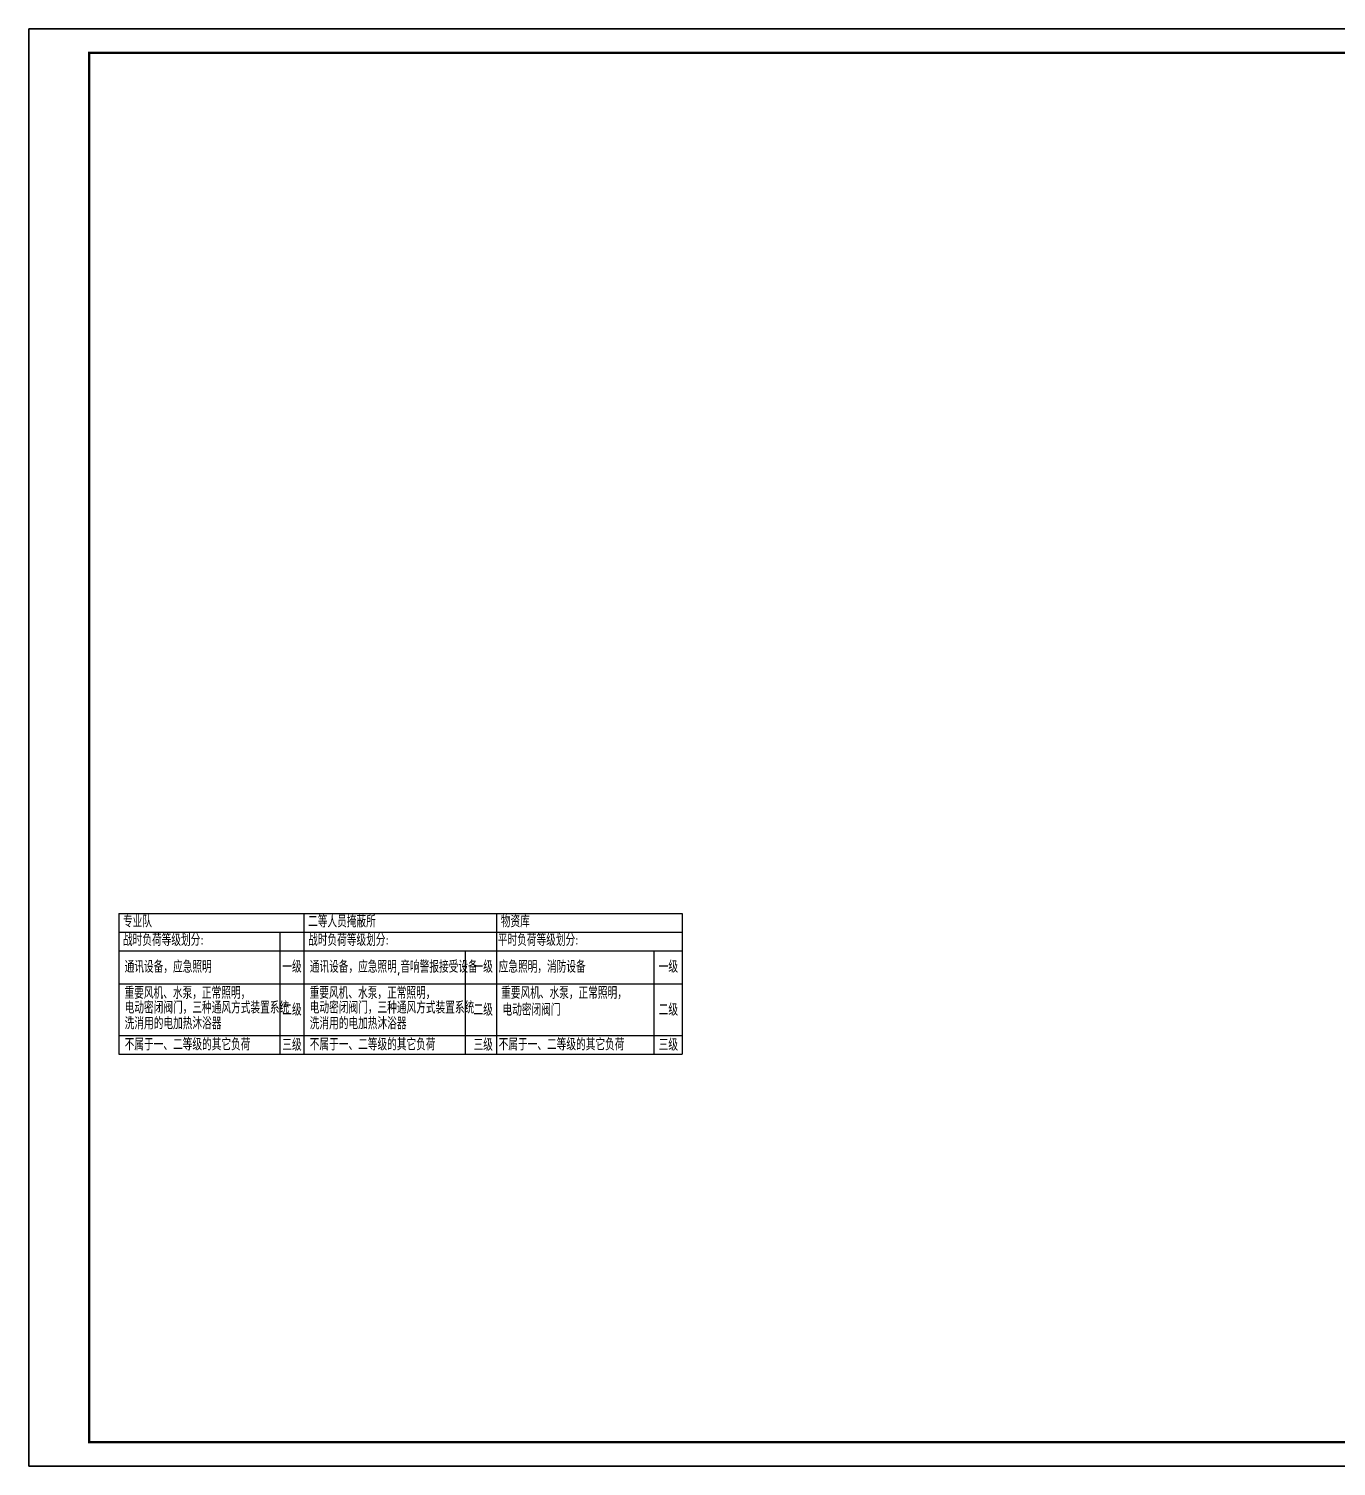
# Model space of a CAD drawing. Extents: x 776418 to 2076422, y -1170708 to 498544.
# Drawn here: x 1052295 to 1106355, y 359756 to 419156 of the extents above; entities that cross this region are included whole.
import ezdxf

# ---------------------------------------------------------------- set-up
doc = ezdxf.new("R2010")
doc.units = 0
doc.header["$LTSCALE"] = 1000
doc.header["$MEASUREMENT"] = 0
for name, color, linetype in [('DIM-动力', 3, 'CONTINUOUS'), ('TEL_TEXT', 3, 'CONTINUOUS'), ('TEL_TITLE', 7, 'CONTINUOUS'), ('WIRE-通讯', 4, 'CONTINUOUS')]:
    doc.layers.add(name, color=color, linetype=linetype)
doc.styles.get("Standard").update_dxf_attribs({"font": 'gbenor.shx', "bigfont": 'gbcbig.shx'})

# ---------------------------------------------------------------- blocks, each defined once
blk = doc.blocks.new('A$C00115E70')
at = {"layer": 'WIRE-通讯', "ltscale": 0.001}
blk.add_lwpolyline([(-84100, 59400), (0, 59400), (0, 0), (-84100, 0)], close=True, dxfattribs=at)

msp = doc.modelspace()

# ---------------------------------------------------------------- linework, layer by layer
at = {"layer": 'DIM-动力', "ltscale": 0.001}
msp.add_lwpolyline([(1052295.426790789, 359756.4607165949), (1136395.426790789, 359756.4607165949), (1136395.426790789, 419156.4607165949), (1052295.426790789, 419156.4607165949)], close=True, dxfattribs=at)
at = {"layer": 'TEL_TEXT', "color": 7}
for p, q in [((1056019.756776381, 382592.521973167), (1079314.950535586, 382592.52197321)), ((1056019.756776381, 382592.521973167), (1056019.756776519, 376785.8551728615)), ((1063673.213920064, 382592.5219732407), (1063673.213920202, 376785.8551728757)), ((1071641.633302703, 382592.5219731959), (1071641.633302841, 376785.8551728158)), ((1079314.950535586, 382592.5219732107), (1079314.950535597, 376785.8551727562)), ((1056019.756776399, 381825.4231730291), (1079314.950535588, 381825.4231730722)), ((1062683.421082108, 381825.4231730414), (1062683.421081967, 376785.8551727733)), ((1056019.756776417, 381058.3243730146), (1072315.082449759, 381058.3243728904)), ((1070336.878225769, 381058.3243729504), (1070336.87822565, 376785.8551730247)), ((1071641.633302841, 381058.3243729203), (1079314.950535589, 381058.3243728619)), ((1078145.817608628, 381058.3243728309), (1078145.817608747, 376785.8551728158)), ((1056019.75677645, 379689.1885730699), (1072315.082449792, 379689.1885729461)), ((1071641.633302602, 379689.1885729163), (1079314.950535592, 379689.1885730039)), ((1056019.7567765, 377552.9539730645), (1072315.082449842, 377552.9539728783)), ((1071641.633302841, 377552.9539729386), (1079314.950535595, 377552.9539729969)), ((1056019.756776519, 376785.8551728615), (1079314.950535597, 376785.8551729047))]:
    msp.add_line(p, q, dxfattribs=at)
at = {"layer": 'TEL_TITLE'}
msp.add_lwpolyline([(1052295.426790789, 359756.4607165952), (1136395.426790789, 359756.4607165952), (1136395.426790789, 419156.4607165952), (1052295.426790789, 419156.4607165952)], close=True, dxfattribs=at)
at = {"layer": 'TEL_TITLE', "const_width": 100}
msp.add_lwpolyline([(1054795.426790789, 360756.4607165952), (1135395.426790789, 360756.4607165952), (1135395.426790789, 418156.4607165952), (1054795.426790789, 418156.4607165952)], close=True, dxfattribs=at)

# ---------------------------------------------------------------- block references
at = {"layer": 'WIRE-通讯', "ltscale": 0.001}
msp.add_blockref('A$C00115E70', (1136395.426790789, 359756.4607165949), dxfattribs=at)

# ---------------------------------------------------------------- texts
at = {"layer": 'TEL_TEXT', "color": 7}
for s, p in [('专业队', (1056191.827599335, 382023.0070944318)), ('二等人员掩蔽所', (1063845.284743018, 382023.0070946832)), ('物资库', (1071813.704125658, 382023.0070944894)), ('战时负荷等级划分:', (1056191.827599473, 381255.9082943401)), ('战时负荷等级划分:', (1063845.284743156, 381255.9082945915)), ('平时负荷等级划分:', (1071689.8787891, 381255.9082945018)), ('通讯设备，应急照明', (1056261.109322853, 380148.1362967393)), ('一级', (1062779.051575019, 380148.1362968306)), ('通讯设备，应急照明,音响警报接受设备', (1063914.566466536, 380148.1362969907)), ('一级', (1070686.110377397, 380148.1362970801)), ('应急照明，消防设备', (1071723.505849275, 380148.136296901)), ('一级', (1078340.70605212, 380148.1362969308)), ('重要风机、水泵，正常照明，', (1056256.373945405, 379068.381361186)), ('重要风机、水泵，正常照明，', (1063909.831089088, 379068.3813611835)), ('重要风机、水泵，正常照明，', (1071826.136656524, 379068.3813610917)), ('电动密闭阀门，三种通风方式装置系统', (1056261.10932284, 378460.5441021011)), ('电动密闭阀门，三种通风方式装置系统', (1063914.566466523, 378460.5441020986)), ('二级', (1062779.051575377, 378371.2030093591)), ('二级', (1070686.110377755, 378371.2030096086)), ('电动密闭阀门', (1071882.985848993, 378370.7862296453)), ('二级', (1078340.706052359, 378371.2030094593)), ('洗消用的电加热沐浴器', (1056261.10932284, 377810.2266578511)), ('洗消用的电加热沐浴器', (1063914.566466523, 377810.2266578486)), ('不属于一、二等级的其它负荷', (1056261.109322972, 376937.9886957309)), ('三级', (1062779.051575138, 376922.8918081145)), ('不属于一、二等级的其它负荷', (1063914.566466655, 376937.9886959823)), ('三级', (1070686.110377516, 376922.891808364)), ('不属于一、二等级的其它负荷', (1071723.505848679, 376937.988695833)), ('三级', (1078340.70605224, 376922.8918082147))]:
    msp.add_text(s, height=500, rotation=359.9999987472116, dxfattribs=at).set_placement(p)

doc.saveas('drawing.dxf')
